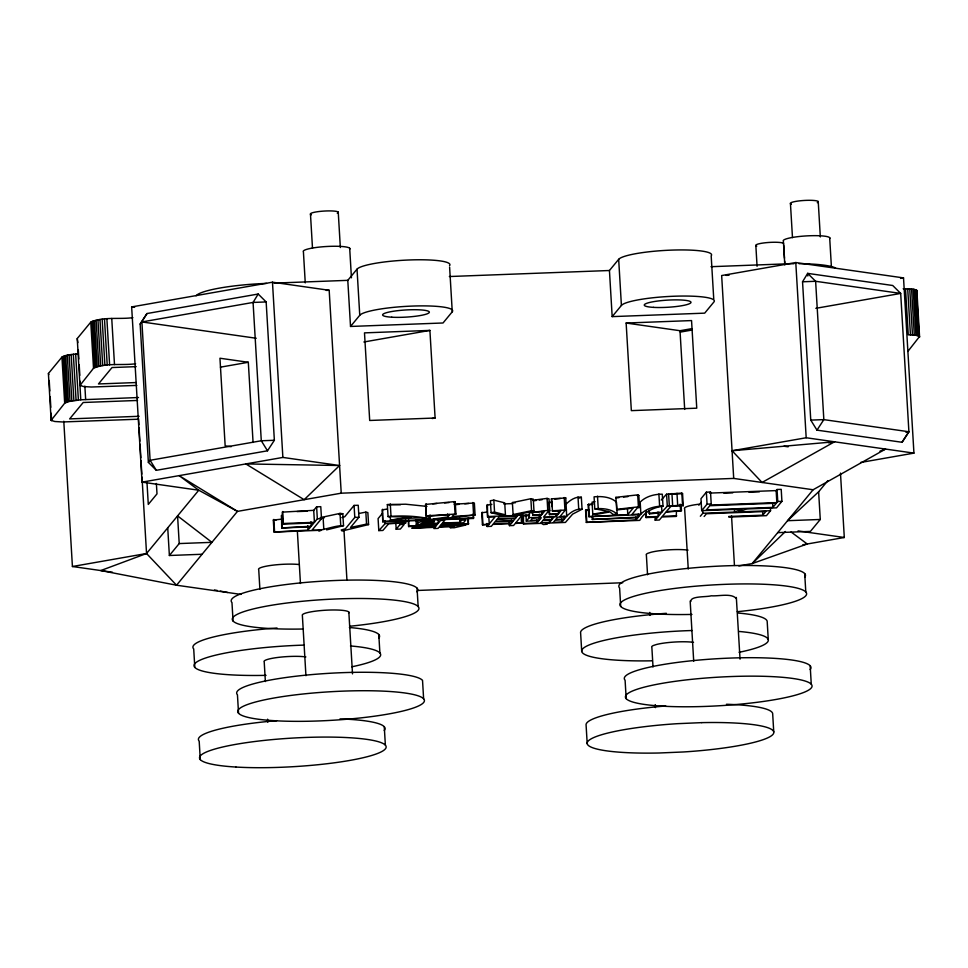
<?xml version="1.0" encoding="UTF-8"?>
<svg xmlns="http://www.w3.org/2000/svg" width="968" height="968" viewBox="0 0 968 968"><rect width="100%" height="100%" fill="white"/><g stroke="black" fill="none" stroke-linecap="round" stroke-linejoin="round"><path stroke-width="1.45" d="M78.033 353.683L67.264 355.123L61.952 357.083L48.412 373.491L48.872 374.58M138.17 419.217L62.484 421.963L54.825 421.504L51.135 420.342L64.687 403.196L68.401 401.611L80.78 399.796L138.509 397.521M132.894 317.661C119.197 319.549 103.818 316.415 90.786 322.138L77.246 338.546L77.888 342.611M916.853 291.09L916.394 290.001L913.175 289.178L903.168 288.767M907.863 351.42L919.6 336.453L915.909 335.291L908.262 334.831L905.516 288.718M140.154 324.062L147.015 313.535L258.19 294.03L266.152 301.943L274.368 440.283L267.507 450.798L156.332 470.315L148.37 462.389L140.154 324.062L147.015 313.535M258.19 294.03L253.071 302.439L261.287 440.767L267.507 450.798M802.545 281.785L807.663 273.375L892.726 285.499L900.688 293.425L908.904 431.752L902.043 442.279L816.98 430.143L810.76 420.112L802.545 281.785L815.625 281.289L900.688 293.425L815.83 308.32M902.043 442.279L908.904 431.752L823.841 419.628L810.76 420.112M736.225 598.526C731.578 592.888 718.619 596.397 711.226 595.792C706.797 597.244 690.136 595.816 690.886 601.455M816.98 430.143L823.841 419.628L815.625 281.289L807.663 273.375L807.82 276.001M135.629 363.774C121.944 365.662 106.565 362.516 93.521 368.251L79.981 385.409L83.659 386.559L91.319 387.019L136.803 385.409M148.37 462.389L150.113 460.284L261.287 440.767L274.368 440.283M449.612 267.168L452.262 311.793L443.029 322.985L350.525 326.458L347.79 280.345L357.023 269.164A46.742 7.151 -3.4 0 1 409.428 259.969A46.742 7.151 -3.4 0 1 449.527 265.68M241.008 594.413L176.539 585.216L100.781 570.551L146.543 553.502L198.767 490.219L237.463 511.382L341.232 493.184L733.708 478.422L813.108 489.748L885.575 449.079L879.936 451.185M350.525 326.458L359.757 315.278A46.742 7.151 -3.4 0 1 412.162 306.082A46.742 7.151 -3.4 0 1 452.262 311.793M202.082 554.265L169.376 555.499L179.213 543.568L177.58 515.896L211.919 542.334L179.213 543.568M318.908 531.13L321.533 530.234L274.029 532.025L273.315 520.034L282.559 519.078M320.19 517.662L340.022 513.391L342.805 513.706L343.519 525.684C332.956 525.382 323.01 531.601 312.144 529.98L321.497 518.666L320.783 506.675L316.621 506.833L313.717 510.342L282.245 512.132L282.958 524.124L313.91 522.962L311.212 526.241L281.724 527.947L310.692 526.858L307.981 530.137L274.029 532.025M282.958 524.124L282.765 511.515M283.479 523.494L314.431 522.333L317.335 518.812L316.621 506.833M358.922 513.464L365.831 512.132L367.864 512.592L368.578 524.583L366.545 524.124L350.525 527.451L358.946 517.251L358.233 505.26L354.07 505.417L344.693 516.779L341.849 517.602M354.07 505.417L354.784 517.408L345.407 528.77L341.147 530.004M387.019 509.095L382.118 509.87L382.832 521.861L423.573 520.324L426.114 521.232L430.518 520.796L428.449 520.143L473.352 518.461L473.679 514.855M382.529 513.234L378.089 518.618L378.803 530.609L382.856 530.464L388.712 523.7L405.737 522.865L405.568 519.864M382.832 521.861L382.614 509.265M378.803 530.609L385.216 523.567L405.737 522.865M612.175 316.621L621.408 305.44A46.742 7.151 -3.4 0 1 673.825 296.244A46.742 7.151 -3.4 0 1 713.924 301.956L704.692 313.148L612.175 316.621L609.441 270.508L618.673 259.327A46.742 7.151 -3.4 0 1 671.078 250.131A46.742 7.151 -3.4 0 1 711.178 255.842L713.743 298.979M400.038 524.535L404.2 524.39L400.341 529.06L396.178 529.218L400.038 524.535L399.857 521.546M454.161 504.195L474.368 503.009L475.082 515L452.238 516.452L453.786 514.577L455.94 514.056L455.226 502.065L454.355 501.63L425.533 504.437L426.247 516.428L449.769 514.565L447.773 516.985L430.312 519.489L383.328 521.256M468.439 517.747L468.306 524.329L440.549 525.37L439.545 526.592L465.838 525.007L454.173 527.766L450.18 527.705L454.137 526.616L439.061 527.185L438.068 528.383L433.906 528.54L434.898 527.342L411.811 528.201L435.382 526.749L436.399 525.527L408.641 526.568L408.762 519.985M409.125 525.987L436.883 524.934L437.826 523.785L416.313 524.596C419.991 519.429 427.832 522.502 433.156 521.28L434.003 521.8L433.833 518.812M426.247 516.428L426.065 503.796M434.003 521.8L423.294 522.248L420.959 523.845L438.322 523.192L440.561 520.481L444.723 520.324L442.473 523.035L459.836 522.393L461.651 520.179L465.814 520.022L463.503 522.817L441.989 523.627L441.045 524.789L468.802 523.736M491.865 504.364L486.904 505.151L487.618 517.142L495.071 516.864L489.239 523.93L482.439 524.789L488.731 524.547L487.134 526.495L491.296 526.338L492.894 524.402L511.007 523.712L509.41 525.648L513.572 525.503L515.17 523.555L522.03 522.696L521.583 515.206M487.267 511.987L481.725 512.798L482.439 524.789M487.618 517.142L487.424 504.534M511.515 523.095L513.113 521.159L494.999 521.849L493.402 523.773L511.515 523.095L511.346 520.094M515.738 517.977L517.36 516.029L499.234 516.706L497.625 518.666L515.738 517.977L515.557 514.988M529.411 511.963L529.072 515.581L521.51 515.871L515.678 522.938L522.03 522.696M565.977 504.255C569.922 500.274 575.5 496.402 581.344 497.249L582.058 509.241L572.62 514.141L565.421 522.43L545.48 523.18L547.222 524.22L543.387 524.571L541.414 523.337L523.446 524.003L523.494 515.932M523.942 523.422L537.034 522.926L538.898 520.663L526.314 521.147L529.181 517.662L529.012 514.661M529.181 517.662L539.587 517.263L541.511 514.928L532.787 515.266L541.995 514.347L544.379 511.467L530.404 512.677L547.779 510.378L549.715 510.826L549.001 498.835L547.065 498.387L532.582 500.299M552.087 501.956L548.771 502.646L551.603 502.537M539.382 520.082L541.281 517.771L532.654 518.098L530.754 520.409L539.382 520.082L539.2 517.081M549.715 510.826L548.348 511.298L543.544 517.118L556.08 516.646L558.004 514.311L549.473 514.637L549.243 502.065M549.509 522.454L551.373 520.203L542.854 520.518L540.991 522.78L549.509 522.454L549.34 519.465M551.869 519.61L553.769 517.299L545.238 517.626L543.338 519.937L551.869 519.61L551.687 516.61M549.957 514.056L558.488 513.73L561.162 510.487L552.559 511.322L551.421 498.822L565.76 497.963L566.691 516.246L560.036 516.501L565.046 510.426L566.474 509.954L552.135 510.814M561.948 521.994L563.812 519.731L555.281 520.058L553.418 522.309L561.948 521.994L561.767 518.993M564.296 519.138L566.195 516.839L557.677 517.154L555.765 519.465L564.296 519.138L564.114 516.15M588.822 516.646L627.796 514.589L633.169 508.079L616.725 509.954L615.89 497.334L637.694 494.866L638.832 495.459L639.533 507.45L637.222 508.055L631.959 514.431L640.889 514.093L640.187 502.102C645.765 496.378 654.55 494.079 662.293 494.188L663.007 506.179C653.533 507.474 644.531 511.661 639.739 520.385L586.293 522.393L636.085 519.913L637.9 517.723L592.271 519.441L638.408 517.106L640.38 514.71L588.822 516.646L588.108 504.667L593.057 503.868M586.293 522.393L585.592 510.402L589.088 509.664M676.475 511.322L676.233 516.428L661.87 516.972L659.365 520.022L655.203 520.179L657.708 517.13L646.092 517.565L646.249 510.947M661.217 500.032L666.589 494.2L681.835 493.099L682.561 493.704L683.275 505.695L670.885 506.361L666.323 511.576L681.448 510.717L681.085 504.715M646.6 516.948L658.228 516.513L661.398 512.653L649.504 513.911L649.092 510.354M649.274 513.342L661.93 512.011L667.303 506.191L682.549 505.09L683.275 505.695M770.371 507.716L770.552 510.705L738.886 511.903L746.497 508.974L776.542 507.849L781.914 501.339L781.212 489.348L777.05 489.505L777.752 501.497L776.856 502.586L710.33 505.078L711.226 504.001L710.524 492.01L706.362 492.167L700.977 498.677L701.691 510.668L741.936 509.156L734.615 512.06L702.804 513.258L700.348 516.234M698.811 505.236L701.268 502.259M710.524 492.01L709.617 493.099L776.142 490.594L777.05 489.505M701.691 510.668L707.063 504.146L706.362 492.167M704.147 516.501L706.434 513.742L765.857 511.503L762.808 515.194L728.65 516.476M772.887 507.389L776.336 503.227L709.81 505.719L706.362 509.894L772.887 507.389L772.621 502.9M770.552 510.705L766.45 515.666L728.819 517.081M813.108 489.748L752.172 563.582L738.838 565.917M818.625 491.804L820.271 519.465L787.565 520.699L818.625 491.804L827.846 480.636M820.271 519.465L810.422 531.396L777.715 532.63M566.691 516.246C570.636 512.266 576.214 508.394 582.058 509.241M339.586 465.511L304.17 499.682L245.811 463.926L339.586 465.511L282.874 457.428L142.054 482.137L131.648 306.916L272.468 282.196L329.18 290.291L341.232 493.184M785.447 531.48L752.172 563.582L807.239 543.992L791.062 531.976M640.889 514.093C646.479 508.369 655.263 506.07 663.007 506.179M732.062 450.761L834.537 441.795L762.07 482.463L732.062 450.761L806.187 437.754L913.937 453.121L903.519 277.901L795.781 262.534L721.656 275.541L733.708 478.422M578.912 498.169L581.344 497.249M341.934 531.033L368.578 524.583M564.332 498.435L565.76 497.963M326.615 529.871L343.519 525.684M512.399 502.574L530.851 498.726L533.271 499.137L533.985 511.128L515.908 514.855L513.101 514.553L512.399 502.574L515.194 502.864M513.101 514.553L531.565 510.717L533.985 511.128M390.273 517.069L390.455 520.07L411.315 517.13L388.059 516.597L387.345 504.606L405.64 504.207L426.961 506.397M388.059 516.597C401.575 515.387 415.671 515.92 429.066 518.679L428.884 515.678M339.006 514.54L342.805 513.706M594.981 501.63L592.077 502.174L592.791 514.165L595.731 514.468L609.937 511.927L613.18 514.48L617.173 514.177L616.459 502.198C610.869 496.85 601.443 496.076 594.074 496.838L594.788 508.829L608.642 511.406L592.791 514.165M594.788 508.829C602.156 508.067 611.582 508.841 617.173 514.177M156.332 470.315L150.113 460.284L141.897 321.945L253.071 302.439L266.152 301.943M220.438 367.162L248.316 362.274L253.071 442.461M363.883 341.994L429.901 330.403L435.104 418.019L432.176 418.527M900.555 278.421L903.519 277.901M626.139 323.034L691.551 320.577L696.754 408.181L631.342 410.638L626.139 323.034L680.008 330.717L691.878 328.636M680.286 332.097L692.205 330.003M63.791 421.237L72.418 566.51L146.543 553.502L176.539 585.216L237.463 511.382L179.116 475.627L198.767 490.219L142.054 482.137M828.681 442.824L834.537 441.795M905.939 432.272L908.904 431.752M860.564 462.486L913.937 453.121M802.799 544.778L844.302 537.494L840.478 473.098M493.849 500.129L490.365 500.722L491.079 512.701L502.186 515.339L505.441 514.843L504.727 502.852L493.849 500.129L494.563 512.12L505.441 514.843M491.079 512.701L494.563 512.12M637.259 495.713L638.832 495.459M453.762 502.283L455.226 502.065M533.453 500.819L536.369 500.432M539.285 500.057L542.201 499.669M619 497.625L616.011 497.963L615.89 497.334M623.489 497.116L627.978 496.596M639.533 507.45L638.408 506.857L616.604 509.325L616.725 509.954M454.645 504.764L458.989 504.328M554.712 499.052L560.448 498.508M681.448 510.717L665.803 512.217L662.39 516.355L676.741 515.811M429.066 518.679C416.228 516.948 403.317 518.788 390.455 520.07M432.708 503.82L437.016 503.445M426.779 515.787L455.94 514.056M464.725 503.784L468.851 503.457M475.082 515L436.205 519.259L473.86 517.844M444.542 502.9L449.055 502.586M671.102 494.188L682.561 493.704M274.017 283.116L347.79 280.345M449.358 276.533L609.441 270.508M710.984 266.696L783.257 263.974A62.799 9.607 -3.4 0 1 793.917 263.732M326.216 290.4L329.18 290.291M726.097 275.372L729.049 275.263M429.901 330.403L364.488 332.871L369.691 420.475L435.104 418.019M136.185 366.642L112.022 367.55L98.482 383.957L136.246 382.541M137.565 400.45L83.188 402.494L69.648 418.902L139.126 416.288M723.882 493.172L732.752 492.845M749.014 492.228L759.36 491.841M296.982 511.576L307.304 511.189M503.711 503.917L512.592 503.59M588.108 504.667L592.525 504.497M273.315 520.034L276.291 519.925M317.335 518.812L321.497 518.666M354.784 517.408L358.946 517.251M707.063 504.146L711.226 504.001M777.752 501.497L781.914 501.339M585.592 510.402L588.556 510.293M488.126 516.525L529.593 514.964M417.45 590.468L622.751 582.748M387.345 504.606L400.437 504.739M131.648 306.916L134.625 307.34M141.897 321.945L256.23 338.255M248.316 362.274L219.954 358.233L225.157 445.837L231.134 446.684M783.959 446.224L788.158 446.817M798.043 530.9L844.302 537.494M72.418 566.51L112.445 572.221M214.46 589.96L217.376 590.516M220.293 591.085L227.577 592.489M551.421 498.822L552.292 506.833M916.865 290.339L919.588 337.203M916.394 290.001L919.128 336.114M915.607 289.686L918.342 335.799M914.53 289.42L917.265 335.521M913.175 289.178L915.909 335.291M911.566 288.996L914.312 335.109M909.739 288.851L912.473 334.964M907.706 288.767L910.44 334.868M829.673 237.68L831.427 267.192M818.226 201.513L820.332 236.93M795.781 262.534L806.187 437.754M790.457 203.679L792.477 237.62M804.698 573.576L805.8 592.017M810.18 665.79L811.269 684.243M783.693 244.94L784.491 258.214M784.661 261.166L784.842 264.119M784.806 264.905L783.402 241.298A23.377 3.57 -3.4 0 1 806.562 235.902A23.377 3.57 -3.4 0 1 829.661 238.624M776.142 490.594L776.856 502.586M755.851 245.63L757.073 266.285M762.639 512.193L762.808 515.194M768.277 639.727L767.176 621.287A93.485 14.302 -3.4 0 0 737.749 612.998M773.747 731.953L772.658 713.501A93.485 14.302 -3.4 0 0 726.46 704.268M734.446 509.059L734.615 512.06M731.53 515.75L734.446 565.445M736.333 597.438L740.048 659.172M702.623 510.257L702.804 513.258M680.008 330.717L684.691 409.416M688.26 569.039L684.642 508.817A23.377 3.57 -3.4 0 1 698.872 504.219M690.172 601.043L693.705 661.265M681.835 493.099L682.549 505.09M680.177 504.219L680.528 510.221M676.971 493.269L677.685 505.26M671.937 493.511L672.651 505.502M668.598 493.801L669.311 505.78M666.589 494.2L667.303 506.191M661.58 506.022L661.93 512.011M658.893 493.958L659.607 505.949M657.962 512.011L658.228 516.513M655.021 517.178L655.203 520.179M649.322 510.91L649.504 513.911M645.825 513.076L646.092 517.565M647.544 574.75L646.382 555.184A23.377 3.57 -3.4 0 1 647.979 553.248L651.028 552.268A23.377 3.57 -3.4 0 1 688.042 550.126M649.782 612.393L649.964 615.406M653.025 666.976L651.863 647.398A23.377 3.57 -3.4 0 1 653.448 645.475L656.51 644.482A23.377 3.57 -3.4 0 1 693.524 642.341M655.263 704.619L655.433 707.632M637.694 494.866L638.408 506.857M638.227 514.105L638.408 517.106M635.903 516.924L636.085 519.913M618.673 259.327L621.408 305.44M627.445 508.587L627.796 514.589M620.706 606.452L619.617 588.012A93.485 14.302 -3.4 0 1 712.291 566.462A93.485 14.302 -3.4 0 1 804.662 577.315M626.187 698.678L625.098 680.238A93.485 14.302 -3.4 0 1 717.76 658.676A93.485 14.302 -3.4 0 1 810.143 669.541M597.498 496.209L598.212 508.2M592.61 515.823L592.791 518.812M592.101 516.44L592.271 519.441M588.629 504.038L589.331 516.029M586.1 509.785L586.814 521.764M578.005 497.007L578.719 508.986M581.72 651.464L580.619 633.024A93.485 14.302 -3.4 0 1 666.371 613.313M587.201 743.69L586.1 725.238A93.485 14.302 -3.4 0 1 665.766 705.987M564.211 497.528L564.913 509.507M558.306 510.741L558.488 513.73M555.898 513.645L556.08 516.646M549.207 510.136L549.473 514.637M547.065 498.387L547.779 510.378M541.814 511.358L541.995 514.347M539.406 514.274L539.587 517.263M536.853 519.925L537.034 522.926M532.606 512.266L532.787 515.266M530.851 498.726L531.565 510.717M525.951 515.145L526.314 521.147M522.914 515.012L523.446 524.003M521.244 518.824L521.51 523.325M509.228 522.659L509.41 525.648M488.804 516.44L489.239 523.93M486.952 523.494L487.134 526.495M482.233 512.181L482.947 524.172M472.856 502.513L473.57 514.504M473.086 513.96L473.352 518.461M468.04 519.828L468.306 524.329M459.57 517.892L459.836 522.393M454.355 501.63L455.069 513.621M447.591 513.984L447.773 516.985M438.044 518.703L438.322 523.192M430.046 514.988L430.312 519.489M417.644 519.768L417.825 522.768M416.046 520.094L416.313 524.596M417.051 588.145L418.152 606.585M423.621 698.811L422.532 680.371A93.485 14.302 -3.4 0 0 317.94 674.079A93.485 14.302 -3.4 0 0 237.45 694.806L238.539 713.247M408.278 520.578L408.641 526.568M395.827 523.216L396.178 529.218M390.286 503.953L390.999 515.944M385.046 520.566L385.216 523.567M378.791 634.5L379.892 652.952M384.272 726.726L385.373 745.166M357.023 269.164L359.757 315.278M365.831 512.132L366.545 524.124M349.69 248.28L351.444 277.792M338.243 212.113L340.349 247.53M343.991 530.464L346.943 580.159M348.843 612.151L352.509 673.885M340.022 513.391L340.736 525.37M310.486 214.279L312.495 248.219M323.106 517.553L323.82 529.544M305.259 282.874L303.42 251.898A23.377 3.57 -3.4 0 1 326.591 246.501A23.377 3.57 -3.4 0 1 349.678 249.224M313.717 510.342L314.431 522.333M310.946 521.74L311.212 526.241M307.715 525.648L307.981 530.137M297.333 530.779L300.455 583.474M305.936 675.7L302.367 615.466A23.377 3.57 -3.4 0 1 326.627 610.167A23.377 3.57 -3.4 0 1 348.577 613.095M272.468 282.196L282.874 457.428M282.233 527.33L281.519 515.339L281.724 527.947M273.835 519.405L274.549 531.396M259.896 589.318L258.734 569.753A23.377 3.57 -3.4 0 1 272.044 565.264A23.377 3.57 -3.4 0 1 299.1 564.525M265.377 681.545L264.216 661.967A23.377 3.57 -3.4 0 1 278.445 657.369A23.377 3.57 -3.4 0 1 305.876 656.921M267.616 719.188L267.785 722.201M233.058 621.033L231.969 602.58A93.485 14.302 -3.4 0 1 324.643 581.03A93.485 14.302 -3.4 0 1 417.014 591.884M194.81 667.388L193.709 648.947A93.485 14.302 -3.4 0 1 277.029 628.002M200.279 759.614L199.19 741.161A93.485 14.302 -3.4 0 1 276.679 720.676M167.73 527.826L169.376 555.499M156.38 483.48L156.998 493.874L148.285 504.425L146.967 482.149M138.533 418.721L138.884 424.71M139.065 427.699L139.864 441.178M140.045 444.179L140.844 457.658M141.025 460.647L141.824 474.126M142.006 477.127L146.543 553.502M111.743 318.46L114.49 364.573M106.879 318.738L109.614 364.851M104.483 318.956L107.218 365.069M102.16 319.21L104.907 365.323M99.97 319.5L102.717 365.614M97.937 319.827L100.684 365.94M96.11 320.178L98.845 366.291M94.489 320.553L97.236 366.666M93.134 320.94L95.868 367.054M92.045 321.34L94.791 367.453M90.786 322.138L93.521 368.251M84.857 386.123L85.656 399.518M78.323 350.041L78.856 358.971M79.207 364.924L79.836 375.33M80.187 381.283L80.453 385.748M77.246 338.546L80.78 399.796M75.637 353.901L78.384 400.002M73.326 354.155L76.073 400.256M71.136 354.445L73.883 400.558M69.103 354.772L71.85 400.873M67.264 355.123L70.011 401.236M65.655 355.498L68.401 401.611M64.299 355.885L67.034 401.998M63.21 356.284L65.957 402.398M61.952 357.083L64.687 403.196M49.223 380.521L49.84 390.939M50.203 396.892L50.82 407.298M51.171 413.251L51.606 420.693M48.412 373.491L51.135 420.342M791.4 204.175A14.024 2.142 -3.4 0 1 804.36 200.449A14.024 2.142 -3.4 0 1 817.27 202.675M311.418 214.775A14.024 2.142 -3.4 0 1 324.377 211.048A14.024 2.142 -3.4 0 1 337.287 213.275M277.465 283.067A14.024 2.142 -3.4 0 1 284.156 283.104M799.06 263.719A62.799 9.607 -3.4 0 1 835.565 268.003M196.068 295.76A62.799 9.607 -3.4 0 1 266.49 283.406M756.782 246.114A14.024 2.142 -3.4 0 1 766.124 242.678A14.024 2.142 -3.4 0 1 783.608 243.464M320.541 517.977A23.377 3.57 -3.4 0 1 324.183 517.819M340.01 718.885A93.485 14.302 -3.4 0 1 384.236 730.465M738.838 631.438A93.485 14.302 -3.4 0 1 739.104 652.287M652.263 660.805A93.485 14.302 -3.4 0 1 583.825 647.834A93.485 14.302 -3.4 0 1 692.06 630.519M350.476 645.958A93.485 14.302 -3.4 0 1 351.783 666.795M266.043 675.349A93.485 14.302 -3.4 0 1 195.996 662.535A93.485 14.302 -3.4 0 1 304.158 645.099M349.375 627.506A93.485 14.302 -3.4 0 1 378.754 638.251M302.815 629.019A93.485 14.302 -3.4 0 1 248.643 610.167A93.485 14.302 -3.4 0 1 401.829 601.116A93.485 14.302 -3.4 0 1 349.629 626.26M691.951 614.426A93.485 14.302 -3.4 0 1 635.722 595.768A93.485 14.302 -3.4 0 1 789.186 586.499A93.485 14.302 -3.4 0 1 737.277 611.691M497.116 519.284L495.507 521.232L513.621 520.554L515.23 518.606L497.116 519.284M701.74 722.636L677.491 723.677A93.485 14.302 -3.4 0 0 587.612 741.79A93.485 14.302 -3.4 0 0 659.22 752.995L683.456 751.967A93.485 14.302 -3.4 0 0 773.347 733.841A93.485 14.302 -3.4 0 0 701.74 722.636M391.786 317.201A23.377 3.57 -3.4 0 0 429.139 312.664A23.377 3.57 -3.4 0 0 397.11 310.74A23.377 3.57 -3.4 0 0 391.786 317.201M653.436 307.364A23.377 3.57 -3.4 0 0 690.789 302.827A23.377 3.57 -3.4 0 0 658.772 300.903A23.377 3.57 -3.4 0 0 653.436 307.364M274.174 720.688A93.485 14.302 -3.4 0 0 423.597 702.55A93.485 14.302 -3.4 0 0 295.494 694.855A93.485 14.302 -3.4 0 0 274.174 720.688M235.914 767.043A93.485 14.302 -3.4 0 0 385.337 748.905A93.485 14.302 -3.4 0 0 257.234 741.21A93.485 14.302 -3.4 0 0 235.914 767.043M661.822 706.12A93.485 14.302 -3.4 0 0 811.245 687.982A93.485 14.302 -3.4 0 0 683.142 680.286A93.485 14.302 -3.4 0 0 661.822 706.12"/></g></svg>
